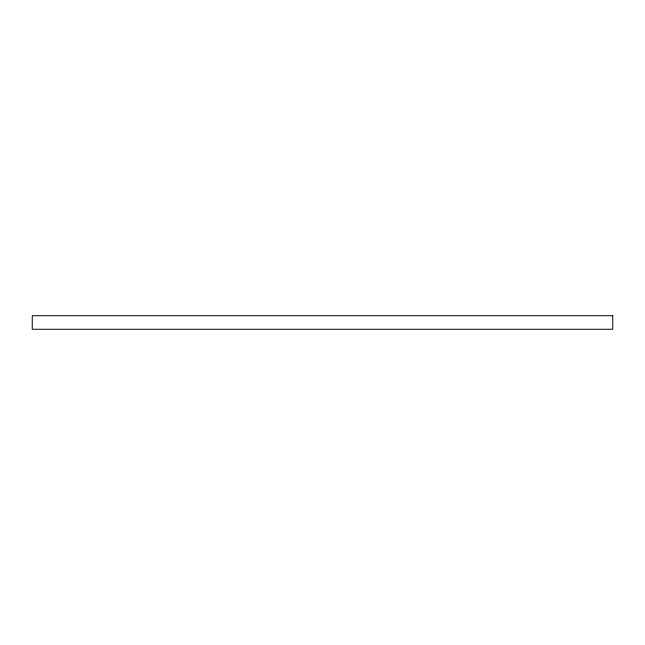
<?xml version="1.0" encoding="UTF-8"?>
<svg xmlns="http://www.w3.org/2000/svg" width="645" height="645" viewBox="0 0 645 645"><rect width="100%" height="100%" fill="white"/><g stroke="black" fill="none" stroke-linecap="round" stroke-linejoin="round"><path stroke-width="0.97" d="M612.75 315.736L32.25 315.736L32.25 329.264L612.75 329.264L612.75 315.736"/></g></svg>
